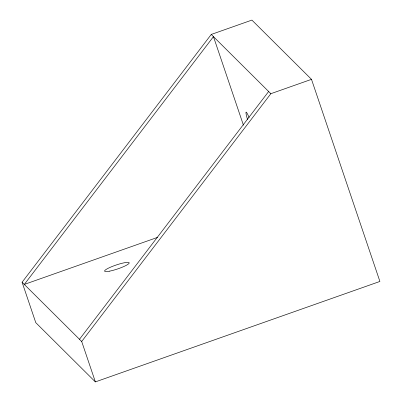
<?xml version="1.0" encoding="UTF-8"?>
<svg xmlns="http://www.w3.org/2000/svg" width="402" height="402" viewBox="0 0 402 402"><rect width="100%" height="100%" fill="white"/><g stroke="black" fill="none" stroke-linecap="round" stroke-linejoin="round"><path stroke-width="0.6" d="M22.095 282.229L211.251 34.451L251.898 20.1L311.495 79.35L379.905 281.45L95.374 381.9L35.778 322.65L22.095 282.229L81.691 341.479L95.374 381.9M79.485 339.283L268.642 91.505M81.691 341.479L270.847 93.696L311.495 79.35M157.494 237.406L24.306 284.425L213.462 36.642L243.441 125.213M211.251 34.451L270.847 93.696M247.496 119.459A17.296 1.367 70.6 0 1 249.089 117.484M109.46 271.179A12.975 2.095 -18.7 0 0 129.117 263.24A12.975 2.095 -18.7 0 0 112.153 266.496A12.975 2.095 -18.7 0 0 109.46 271.179"/></g></svg>
